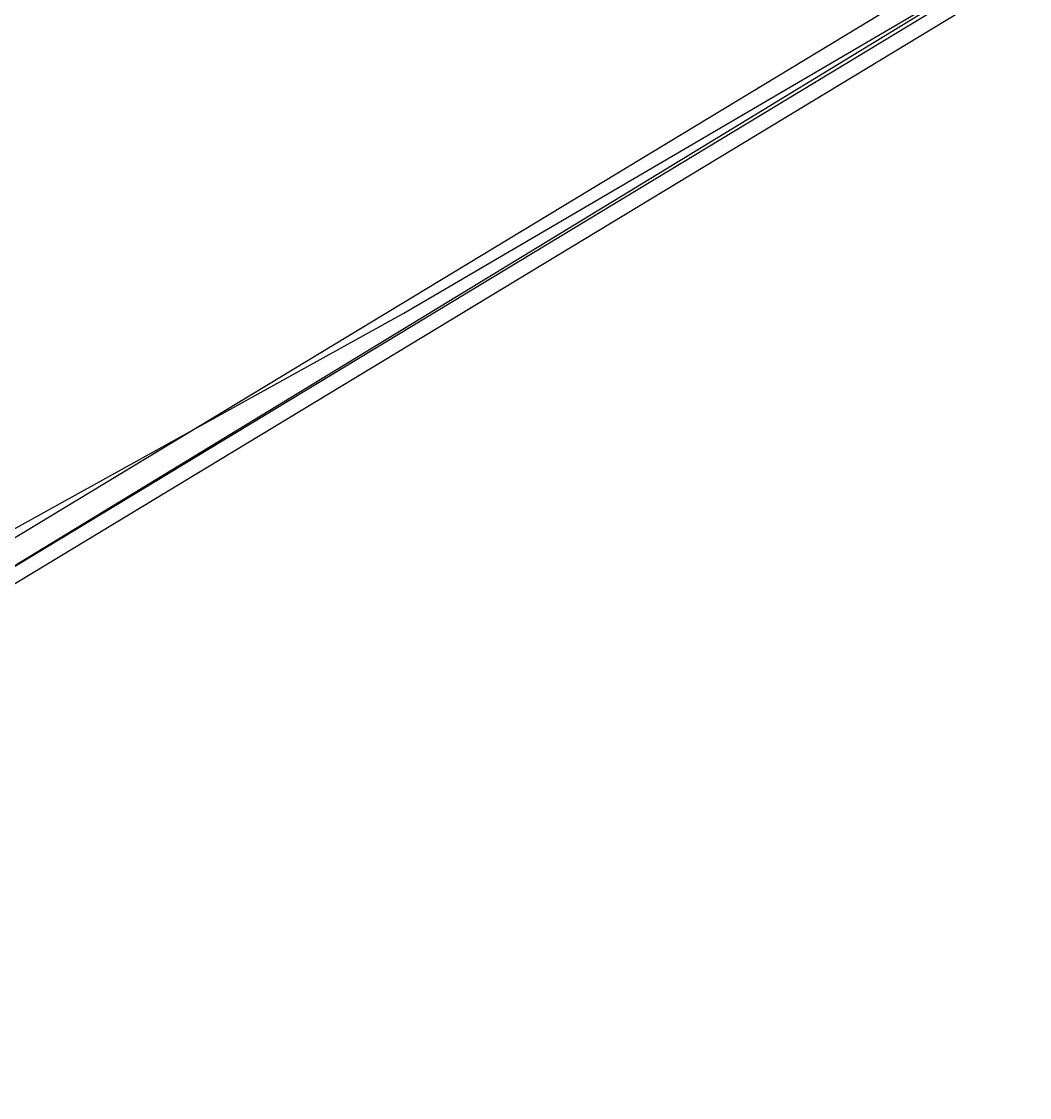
# Model space of a CAD drawing. Header units: feet. Extents: x -84 to 198, y -22 to 181.
# Drawn here: x 106.777 to 107.998, y 26.201 to 27.504 of the extents above; entities that cross this region are included whole.
import ezdxf

# ---------------------------------------------------------------- set-up
doc = ezdxf.new("R2010")
doc.units = ezdxf.units.FT
doc.layers.add('A-LINEA', color=7, linetype='CONTINUOUS')

msp = doc.modelspace()

# ---------------------------------------------------------------- linework, layer by layer
at = {"layer": 'A-LINEA'}
for points in [[(103.4533, 25.1244), (105.36, 26.1111), (107.24, 27.1511), (109.1067, 28.2444), (110.9333, 29.3778), (112.7467, 30.5511), (114.52, 31.7644), (116.2667, 33.0311), (117.9733, 34.3244), (119.6533, 35.6711), (121.3067, 37.0578)], [(103.4533, 25.1244), (105.36, 26.1111), (107.24, 27.1511), (109.1067, 28.2444), (110.9333, 29.3778), (112.7467, 30.5511), (114.52, 31.7644), (116.2667, 33.0311), (117.9733, 34.3244), (119.6533, 35.6711), (121.3067, 37.0578)], [(109.9867, 28.8044), (106.6133, 26.7511), (106.6, 26.7644), (106.6, 26.7778), (109.9733, 28.8178), (109.9867, 28.8178), (109.9867, 28.8044)], [(109.9867, 28.8044), (106.6133, 26.7511), (106.6, 26.7644), (106.6, 26.7778), (109.9733, 28.8178), (109.9867, 28.8178), (109.9867, 28.8044)], [(110, 28.7778), (106.6267, 26.7378), (106.6133, 26.7511), (109.9867, 28.7911), (110, 28.7778)], [(110, 28.7778), (106.6267, 26.7378), (106.6133, 26.7511), (109.9867, 28.7911), (110, 28.7778)]]:
    msp.add_lwpolyline(points, dxfattribs=at)

doc.saveas('drawing.dxf')
